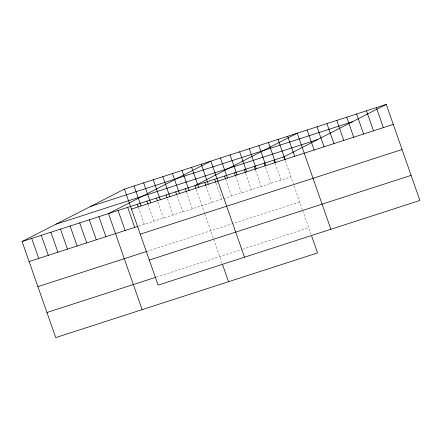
<?xml version="1.0" encoding="UTF-8"?>
<svg xmlns="http://www.w3.org/2000/svg" width="442" height="442" viewBox="0 0 442 442"><rect width="100%" height="100%" fill="white"/><g stroke="black" fill="none" stroke-linecap="round" stroke-linejoin="round"><path stroke-width="0.33" stroke-dasharray="2.21 1.66" d="M138.539 226.149L222.917 198.861M223.536 198.662L290.913 176.872M146.689 251.454L299.698 201.972M156.385 277.106L241.995 249.421M242.614 249.222L308.754 227.829M285.261 160.739L293.389 183.955M294.068 185.883L302.289 209.359M302.72 210.591L311.008 234.266M275.145 163.291L281.024 180.071M265.482 167.131L271.128 183.27M255.587 170.33L261.239 186.469M245.697 173.529L251.349 189.668M235.58 176.082L241.459 192.867M225.691 179.281L231.569 196.066M216.028 183.126L221.68 199.265M206.138 186.325L211.79 202.464M196.248 189.524L204.375 212.74M204.828 214.027L213.276 238.144M213.707 239.376L222.221 263.697M186.419 191.983L192.298 208.762M177.049 195.729L182.701 211.867M167.446 198.834L173.098 214.972M157.849 201.939L163.501 218.077M148.026 204.397L153.899 221.182M138.423 207.502L144.302 224.287"/><path stroke-width="0.66" d="M311.687 236.199L317.544 252.929L55.742 337.594L22.1 241.525L124.456 189.071L386.258 104.406L419.9 200.475L158.098 285.134L124.456 189.071M22.1 241.525L283.902 156.866L386.258 104.406M90.676 206.381L352.478 121.716M55.874 224.216L317.682 139.55M131.462 209.083L393.264 124.417M29.106 261.537L137.904 226.354M140.252 234.177L402.054 149.518M37.896 286.637L146.689 251.454M149.308 260.04L411.11 175.375M46.951 312.494L155.744 277.311M376.369 107.605L383.374 127.616M366.479 110.804L373.484 130.815M356.589 114.003L363.595 134.014M346.699 117.202L353.705 137.213M336.804 120.401L343.815 140.407M326.914 123.594L333.925 143.606M317.024 126.793L324.036 146.805M307.135 129.992L314.14 150.004M330.887 229.26L297.245 133.191L194.889 185.651L195.795 188.231M287.648 136.296L294.654 156.308M278.046 139.401L285.051 159.413M283.902 156.866L285.035 160.092M268.449 142.506L275.454 162.518M274.012 160.059L274.918 162.645M258.846 145.611L265.852 165.623M264.123 163.258L265.029 165.844M249.249 148.716L256.255 168.722M254.233 166.457L255.365 169.684M239.647 151.816L246.658 171.827M244.343 169.656L245.47 172.883M230.05 154.921L237.056 174.933M234.453 172.855L235.354 175.435M220.447 158.026L227.459 178.038M224.564 176.054L225.464 178.634M244.492 257.2L210.851 161.131L108.494 213.591L142.136 309.654M214.674 179.253L215.801 182.48M201.248 164.236L208.259 184.248M204.779 182.452L205.911 185.679M191.651 167.341L198.657 187.353M222.674 264.985L228.531 281.714M182.049 170.446L189.06 190.458M185.292 188.756L186.192 191.336M172.452 173.551L179.458 193.557M175.689 191.856L176.596 194.441M162.855 176.651L169.861 196.662M166.093 194.961L166.999 197.546M153.252 179.756L160.258 199.767M156.49 198.066L157.396 200.646M143.656 182.861L150.661 202.872M146.893 201.171L147.799 203.751M134.053 185.966L141.064 205.978M137.296 204.276L138.197 206.856M127.694 207.381L134.7 227.392M118.097 210.486L125.103 230.497M98.897 216.69L105.903 236.702M89.295 219.796L96.306 239.807M79.698 222.901L86.704 242.912M70.096 226.006L77.107 246.017M60.499 229.111L67.504 249.122M50.896 232.216L57.908 252.227M41.299 235.321L48.305 255.332M31.697 238.426L38.708 258.432"/></g></svg>
